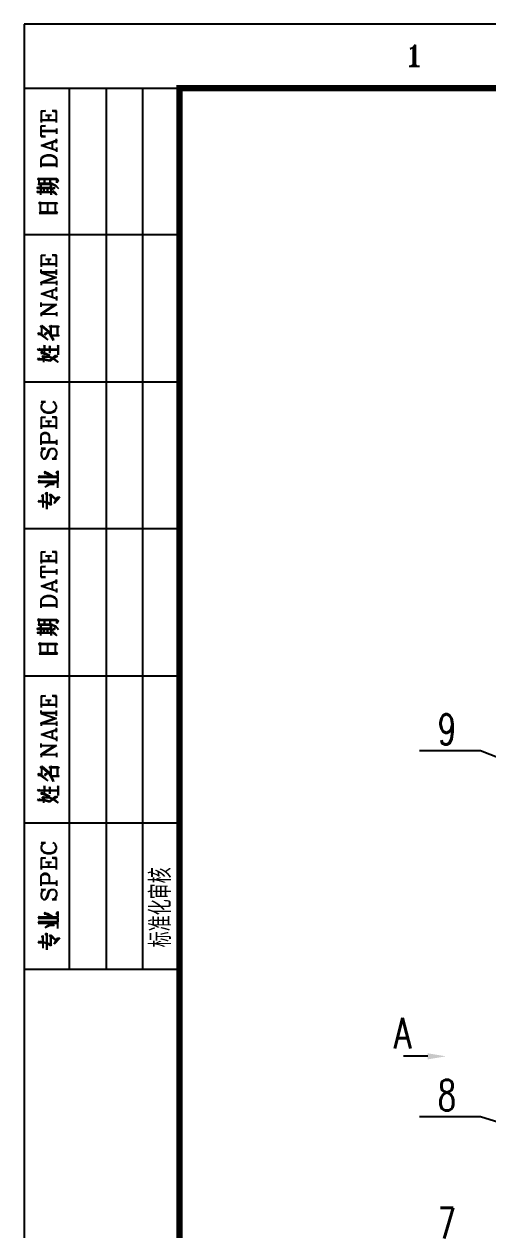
# Model space of a CAD drawing. Extents: x 0 to 1476, y -3 to 841.
# Drawn here: x 634.8 to 710.9, y 393.7 to 591.5 of the extents above; entities that cross this region are included whole.
import ezdxf

# ---------------------------------------------------------------- set-up
doc = ezdxf.new("R2010")
doc.units = 0
doc.header["$LTSCALE"] = 3
doc.header["$MEASUREMENT"] = 0
doc.layers.get('0').update_dxf_attribs({"linetype": 'CONTINUOUS'})
for name, color, linetype in [('1', 2, 'CONTINUOUS'), ('2', 1, 'CONTINUOUS'), ('BORDER', 7, 'CONTINUOUS')]:
    doc.layers.add(name, color=color, linetype=linetype)
doc.styles.add('HZTXT', font='romans', dxfattribs={"width": 0.75, "bigfont": 'HZTXT'})

msp = doc.modelspace()

# ---------------------------------------------------------------- linework, layer by layer
at = {"color": 3, "linetype": 'BYBLOCK'}
msp.add_line((701.01283, 422.16863), (697.01283, 422.16863), dxfattribs=at)
msp.add_solid([(701.01283, 421.66863), (701.01283, 422.66863), (704.01283, 422.16863)], dxfattribs=at)
at = {"layer": '1', "color": 2, "linetype": 'BYBLOCK'}
for p, q in [((709.6593, 472.31663), (752.52765, 455.6691)), ((709.6593, 412.31021), (745.58615, 401.24077))]:
    msp.add_line(p, q, dxfattribs=at)
at = {"layer": '2', "color": 1, "linetype": 'BYBLOCK'}
for p, q in [((699.6593, 472.31663), (709.6593, 472.31663)), ((699.6593, 412.31021), (709.6593, 412.31021))]:
    msp.add_line(p, q, dxfattribs=at)
at = {"layer": 'BORDER'}
for p, q in [((1475.7913, 591.47707), (634.7913, 591.47707)), ((634.7913, 591.47707), (634.7913, -2.52293)), ((634.7913, 580.97707), (660.2913, 580.97707)), ((642.26409, 436.41925), (642.26409, 580.97707)), ((648.25898, 580.97707), (648.25898, 436.41925)), ((654.2964, 436.41925), (654.2964, 580.97707)), ((637.58722, 577.23558), (637.58722, 575.32231)), ((637.58722, 577.23558), (638.31, 577.23558)), ((638.31, 577.23558), (637.58722, 577.10803)), ((637.58722, 575.66245), (637.58722, 575.79)), ((637.58722, 575.79), (640.09572, 575.79)), ((640.09572, 575.66245), (637.58722, 575.66245)), ((639.2879, 576.51279), (638.31, 576.51279)), ((638.77769, 576.51279), (638.77769, 575.79)), ((640.09572, 577.23558), (639.41545, 577.23558)), ((639.41545, 577.23558), (640.09572, 577.10803)), ((640.09572, 575.32231), (640.09572, 577.23558)), ((637.58722, 573.02639), (637.58722, 574.81211)), ((637.58722, 574.81211), (638.31, 574.81211)), ((638.31, 574.81211), (637.58722, 574.68456)), ((637.58722, 573.87673), (637.58722, 574.00428)), ((637.58722, 574.00428), (640.09572, 574.00428)), ((640.09572, 573.87673), (637.58722, 573.87673)), ((640.09572, 574.34442), (640.09572, 573.49408)), ((637.58722, 573.15394), (637.58722, 573.02639)), ((638.31, 573.02639), (637.58722, 573.15394)), ((637.58722, 573.02639), (638.31, 573.02639)), ((637.58722, 571.58082), (640.09572, 572.43116)), ((640.09572, 572.3036), (637.96987, 571.58082)), ((639.41545, 572.09102), (639.41545, 570.98558)), ((640.09572, 571.96347), (640.09572, 572.68626)), ((640.09572, 572.43116), (640.09572, 572.3036)), ((640.09572, 570.77299), (637.58722, 571.58082)), ((637.71477, 569.58252), (637.96987, 569.7951)), ((637.71477, 569.45496), (637.96987, 569.66755)), ((637.96987, 569.7951), (638.18245, 569.92265)), ((637.96987, 569.66755), (638.18245, 569.7951)), ((638.18245, 569.92265), (638.56511, 570.0502)), ((638.18245, 569.7951), (638.56511, 569.92265)), ((638.56511, 570.0502), (639.16034, 570.0502)), ((638.56511, 569.92265), (639.16034, 569.92265)), ((639.16034, 570.0502), (639.50048, 569.92265)), ((639.16034, 569.92265), (639.50048, 569.7951)), ((639.50048, 569.92265), (639.75558, 569.7951)), ((639.50048, 569.7951), (639.75558, 569.66755)), ((639.75558, 569.7951), (640.01068, 569.58252)), ((639.75558, 569.66755), (640.01068, 569.45496)), ((640.09572, 571.24068), (640.09572, 570.51789)), ((637.58722, 569.19986), (637.71477, 569.58252)), ((637.58722, 569.19986), (637.71477, 569.45496)), ((637.58722, 568.00939), (637.58722, 569.19986)), ((640.09572, 568.47707), (637.58722, 568.47707)), ((637.58722, 568.34952), (640.09572, 568.34952)), ((640.01068, 569.58252), (640.09572, 569.19986)), ((640.01068, 569.45496), (640.09572, 569.19986)), ((640.09572, 569.19986), (640.09572, 568.00939)), ((640.09572, 568.34952), (640.09572, 568.47707)), ((637.11953, 566.13864), (637.24708, 566.22367)), ((637.11953, 565.96857), (637.11953, 566.13864)), ((637.24708, 565.84102), (637.11953, 565.96857)), ((637.24708, 566.22367), (637.41715, 566.13864)), ((637.24708, 565.96857), (637.24708, 565.84102)), ((638.13994, 565.96857), (637.24708, 565.96857)), ((637.24708, 565.33082), (637.24708, 565.84102)), ((637.41715, 566.13864), (640.13824, 566.13864)), ((639.07531, 565.96857), (638.13994, 565.96857)), ((638.13994, 565.96857), (638.13994, 565.33082)), ((638.13994, 565.33082), (638.13994, 565.96857)), ((640.13824, 565.96857), (639.07531, 565.96857)), ((639.07531, 565.96857), (639.07531, 565.33082)), ((639.07531, 565.33082), (639.07531, 565.96857)), ((640.13824, 566.13864), (640.43585, 565.84102)), ((640.13824, 565.41585), (640.13824, 565.96857)), ((640.26579, 565.71347), (640.13824, 565.41585)), ((640.43585, 565.84102), (640.26579, 565.71347)), ((636.90694, 564.52299), (637.11953, 564.77809)), ((637.5447, 564.52299), (636.90694, 564.52299)), ((636.90694, 563.84272), (637.11953, 564.14034)), ((637.5447, 563.84272), (636.90694, 563.84272)), ((637.11953, 565.16075), (637.24708, 565.33082)), ((639.37293, 565.16075), (637.11953, 565.16075)), ((637.11953, 564.77809), (637.24708, 564.65054)), ((637.11953, 564.14034), (637.24708, 563.97027)), ((639.37293, 565.33082), (637.24708, 565.33082)), ((637.24708, 564.65054), (637.5447, 564.65054)), ((637.24708, 563.97027), (637.5447, 563.97027)), ((637.41715, 564.94816), (637.5447, 565.0332)), ((637.5447, 564.77809), (637.41715, 564.94816)), ((637.5447, 565.0332), (637.5447, 564.65054)), ((637.5447, 564.65054), (637.5447, 564.77809)), ((637.5447, 564.65054), (639.24538, 564.65054)), ((637.5447, 563.97027), (637.5447, 564.52299)), ((637.5447, 564.52299), (637.5447, 563.97027)), ((638.01239, 564.52299), (637.5447, 564.52299)), ((637.5447, 563.97027), (639.24538, 563.97027)), ((639.24538, 563.84272), (637.5447, 563.84272)), ((637.5447, 563.46007), (637.5447, 563.84272)), ((638.60762, 564.52299), (638.01239, 564.52299)), ((638.01239, 564.52299), (638.01239, 563.97027)), ((638.01239, 563.97027), (638.01239, 564.52299)), ((639.24538, 564.52299), (638.60762, 564.52299)), ((638.60762, 564.52299), (638.60762, 563.97027)), ((638.60762, 563.97027), (638.60762, 564.52299)), ((639.07531, 564.94816), (639.24538, 565.0332)), ((639.24538, 564.77809), (639.07531, 564.94816)), ((639.24538, 565.0332), (639.24538, 564.52299)), ((639.24538, 564.65054), (639.24538, 564.77809)), ((639.24538, 564.26789), (639.71307, 564.65054)), ((639.24538, 563.97027), (639.24538, 564.52299)), ((639.24538, 564.52299), (639.24538, 564.26789)), ((639.71307, 564.52299), (639.24538, 564.26789)), ((639.24538, 564.26789), (639.24538, 563.46007)), ((639.24538, 563.46007), (639.24538, 563.84272)), ((639.37293, 565.33082), (639.96817, 565.0332)), ((639.96817, 564.94816), (639.37293, 565.16075)), ((639.37293, 563.97027), (639.50048, 564.14034)), ((639.50048, 563.97027), (639.37293, 563.97027)), ((639.50048, 564.14034), (639.96817, 563.75769)), ((640.13824, 563.46007), (639.50048, 563.97027)), ((639.71307, 564.65054), (639.84062, 564.65054)), ((639.84062, 564.65054), (639.71307, 564.52299)), ((639.96817, 565.0332), (640.43585, 564.52299)), ((640.43585, 564.52299), (639.96817, 564.94816)), ((639.96817, 563.75769), (640.13824, 563.46007)), ((637.24708, 562.18456), (637.41715, 562.31211)), ((637.24708, 562.05701), (637.24708, 562.18456)), ((637.24708, 562.05701), (637.41715, 561.92945)), ((637.41715, 562.31211), (637.5447, 562.18456)), ((637.41715, 562.05701), (637.41715, 560.61143)), ((640.26579, 562.05701), (637.41715, 562.05701)), ((637.5447, 562.18456), (640.13824, 562.18456)), ((638.60762, 562.05701), (638.60762, 560.61143)), ((639.96817, 562.05701), (638.60762, 562.05701)), ((639.96817, 560.61143), (639.96817, 562.05701)), ((640.13824, 562.18456), (640.26579, 562.05701)), ((637.41715, 560.61143), (637.24708, 560.48388)), ((637.24708, 560.48388), (640.26579, 560.48388)), ((637.41715, 560.61143), (638.60762, 560.61143)), ((638.60762, 560.61143), (637.41715, 560.61143)), ((638.60762, 560.61143), (640.13824, 560.61143)), ((640.13824, 560.61143), (639.96817, 560.61143)), ((640.26579, 560.48388), (640.13824, 560.61143)), ((660.2913, 556.91245), (634.7913, 556.91245)), ((637.58722, 553.59612), (637.58722, 551.68286)), ((637.58722, 553.59612), (638.31, 553.59612)), ((638.31, 553.59612), (637.58722, 553.46857)), ((637.58722, 552.02299), (637.58722, 552.15054)), ((637.58722, 552.15054), (640.09572, 552.15054)), ((640.09572, 552.02299), (637.58722, 552.02299)), ((639.24538, 552.87333), (638.31, 552.87333)), ((638.77769, 552.87333), (638.77769, 552.15054)), ((640.09572, 553.59612), (639.37293, 553.59612)), ((639.37293, 553.59612), (640.09572, 553.46857)), ((640.09572, 551.68286), (640.09572, 553.59612)), ((637.58722, 550.70496), (637.58722, 551.21517)), ((637.58722, 550.70496), (637.58722, 550.83252)), ((637.58722, 550.83252), (640.09572, 550.83252)), ((637.58722, 550.70496), (640.09572, 549.89714)), ((640.09572, 550.70496), (637.58722, 550.70496)), ((637.58722, 549.17435), (639.71307, 549.89714)), ((640.09572, 549.89714), (637.58722, 549.0468)), ((640.09572, 550.36483), (640.09572, 551.21517)), ((637.58722, 549.0468), (637.58722, 549.17435)), ((637.58722, 549.17435), (637.58722, 548.66415)), ((640.09572, 549.0468), (637.58722, 549.0468)), ((637.58722, 547.26109), (640.09572, 548.06891)), ((640.09572, 547.98388), (637.92735, 547.26109)), ((640.09572, 549.38694), (640.09572, 548.66415)), ((640.09572, 547.60122), (640.09572, 548.32401)), ((640.09572, 548.06891), (640.09572, 547.98388)), ((640.09572, 546.41075), (637.58722, 547.26109)), ((639.37293, 547.72877), (639.37293, 546.66585)), ((640.09572, 546.87843), (640.09572, 546.15565)), ((637.58722, 545.09272), (637.58722, 545.81551)), ((637.58722, 544.02979), (639.84062, 545.47537)), ((637.58722, 545.47537), (640.09572, 545.47537)), ((637.58722, 543.90224), (637.58722, 544.02979)), ((637.58722, 544.02979), (637.58722, 543.56211)), ((640.09572, 543.90224), (637.58722, 543.90224)), ((640.09572, 545.47537), (637.7998, 544.02979)), ((640.09572, 544.24238), (640.09572, 543.56211)), ((637.5447, 541.94646), (637.67225, 542.0315)), ((637.5447, 541.81891), (637.5447, 541.94646)), ((637.67225, 542.0315), (638.90524, 541.01109)), ((639.03279, 541.94646), (639.20286, 542.0315)), ((639.03279, 541.81891), (639.03279, 541.94646)), ((639.20286, 542.0315), (639.33041, 541.94646)), ((639.33041, 541.94646), (640.39334, 541.94646)), ((640.39334, 541.94646), (640.52089, 541.81891)), ((637.20456, 540.84102), (637.03449, 540.62843)), ((637.03449, 540.62843), (637.37463, 540.62843)), ((637.37463, 540.75599), (637.20456, 540.84102)), ((637.67225, 540.62843), (637.37463, 540.75599)), ((637.37463, 540.62843), (638.69266, 539.69306)), ((637.67225, 541.64884), (637.5447, 541.81891)), ((637.7998, 541.81891), (637.67225, 541.81891)), ((637.67225, 541.81891), (637.67225, 541.64884)), ((637.67225, 540.62843), (637.67225, 541.64884)), ((638.69266, 539.69306), (637.67225, 540.62843)), ((638.69266, 541.01109), (637.7998, 541.81891)), ((638.56511, 540.84102), (638.13994, 540.45837)), ((638.26749, 540.75599), (638.13994, 540.45837)), ((638.26749, 540.75599), (638.43756, 540.84102)), ((638.43756, 540.84102), (638.56511, 540.84102)), ((639.20286, 540.37333), (638.69266, 541.01109)), ((638.90524, 541.01109), (639.20286, 540.45837)), ((639.20286, 541.64884), (639.03279, 541.81891)), ((639.03279, 540.37333), (639.20286, 540.45837)), ((640.52089, 540.37333), (639.03279, 540.37333)), ((639.20286, 541.81891), (639.20286, 540.45837)), ((640.26579, 541.81891), (639.20286, 541.81891)), ((639.20286, 540.45837), (639.20286, 541.64884)), ((639.20286, 540.45837), (639.50048, 539.94816)), ((639.20286, 540.45837), (640.39334, 540.45837)), ((639.62803, 539.56551), (639.20286, 540.37333)), ((639.50048, 539.94816), (639.62803, 539.56551)), ((640.26579, 541.81891), (640.26579, 540.45837)), ((640.26579, 540.45837), (640.26579, 541.81891)), ((640.52089, 541.81891), (640.26579, 541.81891)), ((640.39334, 540.45837), (640.52089, 540.37333)), ((637.03449, 537.99238), (637.20456, 538.29)), ((638.13994, 537.99238), (637.03449, 537.99238)), ((637.20456, 538.29), (637.37463, 538.16245)), ((637.37463, 538.16245), (638.13994, 538.16245)), ((638.01239, 538.71517), (638.13994, 538.8002)), ((638.13994, 538.5451), (638.01239, 538.71517)), ((638.13994, 538.8002), (638.13994, 538.16245)), ((638.13994, 538.16245), (638.13994, 538.5451)), ((638.13994, 538.16245), (639.03279, 538.16245)), ((638.13994, 537.52469), (638.13994, 537.99238)), ((639.03279, 537.99238), (638.13994, 537.99238)), ((638.90524, 538.5451), (639.03279, 538.71517)), ((639.03279, 538.41755), (638.90524, 538.5451)), ((639.03279, 538.71517), (639.03279, 538.16245)), ((639.03279, 538.16245), (639.03279, 538.41755)), ((639.03279, 538.16245), (640.39334, 538.16245)), ((639.03279, 537.99238), (639.03279, 537.52469)), ((639.03279, 537.52469), (639.03279, 537.99238)), ((640.39334, 537.99238), (639.03279, 537.99238)), ((640.26579, 538.71517), (640.39334, 538.8002)), ((640.39334, 538.5451), (640.26579, 538.71517)), ((640.39334, 538.8002), (640.39334, 537.22707)), ((640.39334, 538.16245), (640.39334, 538.5451)), ((640.39334, 537.22707), (640.39334, 537.99238)), ((637.03449, 536.41925), (637.20456, 536.71687)), ((638.01239, 536.41925), (637.03449, 536.41925)), ((637.20456, 536.71687), (637.37463, 536.58932)), ((637.37463, 536.58932), (638.01239, 536.58932)), ((637.67225, 537.77979), (637.5447, 537.52469)), ((637.5447, 537.52469), (637.7998, 537.52469)), ((637.7998, 537.60973), (637.67225, 537.77979)), ((638.13994, 537.52469), (637.7998, 537.60973)), ((637.7998, 537.52469), (639.03279, 537.09952)), ((637.7998, 536.97197), (638.01239, 537.09952)), ((637.7998, 536.84442), (637.7998, 536.97197)), ((638.01239, 536.71687), (637.7998, 536.84442)), ((638.01239, 537.09952), (638.13994, 536.97197)), ((638.90524, 536.84442), (638.01239, 536.84442)), ((638.01239, 536.84442), (638.01239, 536.58932)), ((638.01239, 536.58932), (638.01239, 536.71687)), ((638.01239, 536.58932), (639.03279, 536.33422)), ((639.03279, 536.16415), (638.01239, 536.41925)), ((638.01239, 536.0366), (638.01239, 536.41925)), ((639.03279, 537.09952), (638.13994, 537.52469)), ((638.13994, 536.97197), (638.90524, 536.97197)), ((638.90524, 536.97197), (639.62803, 536.71687)), ((639.62803, 536.58932), (638.90524, 536.84442)), ((639.03279, 536.33422), (639.96817, 537.09952)), ((639.50048, 536.58932), (639.03279, 536.16415)), ((639.96817, 536.84442), (639.50048, 536.58932)), ((639.62803, 536.71687), (640.39334, 536.0366)), ((640.39334, 536.0366), (639.62803, 536.58932)), ((639.96817, 537.09952), (640.09572, 537.09952)), ((640.26579, 536.97197), (639.96817, 536.84442)), ((640.09572, 537.09952), (640.26579, 536.97197)), ((634.7913, 532.80531), (660.2913, 532.80531)), ((637.58722, 529.5315), (637.96987, 529.40394)), ((638.31, 529.5315), (637.58722, 529.5315)), ((637.71477, 529.14884), (637.58722, 528.80871)), ((637.58722, 528.80871), (637.58722, 528.5536)), ((637.58722, 528.5536), (637.71477, 528.21347)), ((637.58722, 528.5536), (637.71477, 528.34102)), ((637.96987, 529.40394), (637.71477, 529.14884)), ((637.71477, 528.34102), (637.96987, 528.08592)), ((637.71477, 528.21347), (637.96987, 527.95837)), ((638.31, 529.5315), (637.96987, 529.40394)), ((637.96987, 528.08592), (638.18245, 527.95837)), ((639.75558, 529.40394), (639.50048, 529.5315)), ((639.50048, 527.95837), (639.75558, 528.08592)), ((639.96817, 529.14884), (639.75558, 529.40394)), ((639.75558, 528.08592), (639.96817, 528.34102)), ((639.75558, 527.95837), (639.96817, 528.21347)), ((640.09572, 528.80871), (639.96817, 529.14884)), ((639.96817, 528.21347), (640.09572, 528.5536)), ((639.96817, 528.34102), (640.09572, 528.5536)), ((640.09572, 528.5536), (640.09572, 528.80871)), ((637.58722, 527.02299), (637.58722, 525.10973)), ((637.58722, 527.02299), (638.31, 527.02299)), ((638.31, 527.02299), (637.58722, 526.89544)), ((637.96987, 527.95837), (638.18245, 527.83082)), ((638.18245, 527.95837), (638.56511, 527.83082)), ((638.18245, 527.83082), (638.56511, 527.70326)), ((639.2879, 526.3002), (638.31, 526.3002)), ((638.56511, 527.83082), (639.16034, 527.83082)), ((638.56511, 527.70326), (639.16034, 527.70326)), ((638.77769, 526.3002), (638.77769, 525.57741)), ((639.16034, 527.83082), (639.50048, 527.95837)), ((639.16034, 527.70326), (639.50048, 527.83082)), ((640.09572, 527.02299), (639.37293, 527.02299)), ((639.37293, 527.02299), (640.09572, 526.89544)), ((639.50048, 527.83082), (639.75558, 527.95837)), ((640.09572, 525.10973), (640.09572, 527.02299)), ((637.58722, 525.44986), (637.58722, 525.57741)), ((637.58722, 525.57741), (640.09572, 525.57741)), ((640.09572, 525.44986), (637.58722, 525.44986)), ((637.58722, 523.87673), (637.71477, 524.25939)), ((637.58722, 523.87673), (637.71477, 524.13184)), ((637.71477, 524.25939), (637.84232, 524.38694)), ((637.71477, 524.13184), (637.84232, 524.25939)), ((637.84232, 524.38694), (638.09742, 524.51449)), ((637.84232, 524.25939), (638.09742, 524.38694)), ((638.09742, 524.51449), (638.43756, 524.51449)), ((638.09742, 524.38694), (638.43756, 524.38694)), ((638.43756, 524.51449), (638.69266, 524.38694)), ((638.43756, 524.38694), (638.69266, 524.25939)), ((638.69266, 524.38694), (638.77769, 524.25939)), ((638.69266, 524.25939), (638.77769, 524.13184)), ((638.77769, 524.25939), (638.90524, 523.87673)), ((638.77769, 524.13184), (638.90524, 523.87673)), ((637.58722, 522.47367), (637.58722, 523.87673)), ((637.58722, 522.94136), (640.09572, 522.94136)), ((637.58722, 522.81381), (637.58722, 522.94136)), ((640.09572, 522.81381), (637.58722, 522.81381)), ((638.90524, 523.87673), (638.90524, 522.94136)), ((640.09572, 523.2815), (640.09572, 522.47367)), ((637.58722, 521.87843), (637.96987, 521.75088)), ((638.31, 521.87843), (637.58722, 521.87843)), ((637.71477, 521.49578), (637.58722, 521.15565)), ((637.58722, 521.15565), (637.58722, 520.77299)), ((637.58722, 520.77299), (637.71477, 520.43286)), ((637.96987, 521.75088), (637.71477, 521.49578)), ((637.71477, 520.43286), (637.96987, 520.17775)), ((637.96987, 521.75088), (638.31, 521.87843)), ((637.96987, 520.17775), (638.18245, 520.17775)), ((638.43756, 520.43286), (638.18245, 520.17775)), ((638.18245, 520.17775), (638.43756, 520.30531)), ((638.43756, 520.43286), (638.56511, 520.68796)), ((638.43756, 520.30531), (638.56511, 520.43286)), ((638.56511, 520.68796), (638.77769, 521.36823)), ((638.56511, 520.43286), (638.69266, 520.68796)), ((638.69266, 520.68796), (638.90524, 521.36823)), ((638.77769, 521.36823), (638.90524, 521.62333)), ((638.90524, 521.62333), (639.03279, 521.75088)), ((638.90524, 521.36823), (639.03279, 521.62333)), ((639.03279, 521.62333), (639.2879, 521.87843)), ((639.03279, 521.75088), (639.2879, 521.87843)), ((639.2879, 521.87843), (639.75558, 521.87843)), ((639.75558, 520.30531), (639.37293, 520.17775)), ((639.37293, 520.17775), (640.09572, 520.17775)), ((639.75558, 521.87843), (639.96817, 521.62333)), ((639.96817, 520.56041), (639.75558, 520.30531)), ((640.09572, 520.17775), (639.75558, 520.30531)), ((639.96817, 521.62333), (640.09572, 521.2832)), ((640.09572, 520.90054), (639.96817, 520.56041)), ((640.09572, 521.2832), (640.09572, 520.90054)), ((637.33211, 517.37163), (637.11953, 517.15905)), ((637.11953, 517.15905), (640.35082, 517.15905)), ((637.33211, 516.60633), (637.11953, 516.35122)), ((637.11953, 516.35122), (640.35082, 516.35122)), ((637.45966, 517.2866), (637.33211, 517.37163)), ((637.45966, 516.47877), (637.33211, 516.60633)), ((639.58551, 517.2866), (637.45966, 517.2866)), ((640.35082, 516.47877), (637.45966, 516.47877)), ((638.22497, 518.09442), (638.09742, 517.7968)), ((638.09742, 517.7968), (638.35252, 517.7968)), ((638.35252, 517.92435), (638.22497, 518.09442)), ((638.69266, 517.7968), (638.35252, 517.92435)), ((638.35252, 517.7968), (638.69266, 517.66925)), ((639.58551, 517.2866), (638.69266, 517.7968)), ((638.69266, 517.66925), (639.58551, 517.2866)), ((640.35082, 517.2866), (639.58551, 517.2866)), ((640.0532, 517.92435), (640.35082, 518.17945)), ((640.35082, 517.66925), (640.0532, 517.92435)), ((640.35082, 518.17945), (640.35082, 517.2866)), ((640.35082, 515.41585), (640.35082, 517.66925)), ((640.35082, 517.15905), (640.35082, 516.47877)), ((637.75728, 514.14034), (637.88483, 514.31041)), ((637.88483, 514.31041), (637.88483, 513.20496)), ((638.99028, 515.96857), (638.22497, 515.5434)), ((638.22497, 515.5434), (638.69266, 515.96857)), ((638.35252, 514.56551), (638.52259, 514.69306)), ((638.35252, 514.39544), (638.35252, 514.56551)), ((638.52259, 514.31041), (638.35252, 514.39544)), ((638.52259, 514.69306), (638.52259, 513.11993)), ((638.52259, 513.11993), (638.52259, 514.31041)), ((638.69266, 515.96857), (638.99028, 516.09612)), ((638.99028, 516.09612), (639.58551, 516.09612)), ((639.71307, 515.96857), (638.99028, 515.96857)), ((638.99028, 514.31041), (639.16034, 514.39544)), ((638.99028, 514.14034), (638.99028, 514.31041)), ((639.16034, 514.39544), (640.0532, 513.50258)), ((639.58551, 516.09612), (639.71307, 515.96857)), ((637.11953, 513.11993), (637.33211, 513.37503)), ((637.88483, 513.11993), (637.11953, 513.11993)), ((637.33211, 513.37503), (637.45966, 513.20496)), ((637.45966, 513.20496), (637.88483, 513.20496)), ((637.75728, 514.01279), (637.75728, 514.14034)), ((637.88483, 513.88524), (637.75728, 514.01279)), ((637.88483, 513.20496), (637.88483, 513.88524)), ((637.88483, 513.20496), (638.52259, 513.11993)), ((637.88483, 513.11993), (637.88483, 512.18456)), ((638.52259, 512.94986), (637.88483, 513.11993)), ((638.52259, 513.11993), (639.16034, 512.82231)), ((638.99028, 512.69476), (638.52259, 512.94986)), ((638.52259, 512.94986), (638.52259, 511.92945)), ((638.52259, 511.92945), (638.52259, 512.94986)), ((639.16034, 514.01279), (638.99028, 514.14034)), ((639.16034, 512.56721), (638.99028, 512.69476)), ((639.16034, 514.14034), (639.16034, 512.82231)), ((640.0532, 513.50258), (639.16034, 514.14034)), ((639.16034, 512.82231), (639.16034, 514.01279)), ((639.16034, 512.82231), (639.2879, 512.69476)), ((639.2879, 512.69476), (639.16034, 512.56721)), ((640.64844, 513.88524), (639.71307, 512.82231)), ((639.71307, 512.82231), (640.0532, 513.50258)), ((640.0532, 513.50258), (640.18075, 513.75769)), ((640.18075, 513.75769), (640.35082, 513.88524)), ((640.35082, 513.88524), (640.64844, 513.88524)), ((660.2913, 508.69816), (634.7913, 508.69816)), ((637.58722, 504.91415), (637.58722, 503.00088)), ((637.58722, 504.91415), (638.31, 504.91415)), ((638.31, 504.91415), (637.58722, 504.7866)), ((640.09572, 504.91415), (639.41545, 504.91415)), ((639.41545, 504.91415), (640.09572, 504.7866)), ((640.09572, 503.00088), (640.09572, 504.91415)), ((637.58722, 503.34102), (637.58722, 503.46857)), ((637.58722, 503.46857), (640.09572, 503.46857)), ((640.09572, 503.34102), (637.58722, 503.34102)), ((637.58722, 502.5332), (638.31, 502.5332)), ((638.31, 502.5332), (637.58722, 502.40565)), ((637.58722, 500.74748), (637.58722, 502.5332)), ((639.2879, 504.19136), (638.31, 504.19136)), ((638.77769, 504.19136), (638.77769, 503.46857)), ((637.58722, 501.55531), (637.58722, 501.68286)), ((637.58722, 501.68286), (640.09572, 501.68286)), ((640.09572, 501.55531), (637.58722, 501.55531)), ((637.58722, 500.83252), (637.58722, 500.74748)), ((638.31, 500.74748), (637.58722, 500.83252)), ((637.58722, 500.74748), (638.31, 500.74748)), ((640.09572, 502.06551), (640.09572, 501.21517)), ((637.58722, 499.3019), (640.09572, 500.15224)), ((640.09572, 498.45156), (637.58722, 499.3019)), ((640.09572, 500.02469), (637.96987, 499.3019)), ((639.41545, 499.76959), (639.41545, 498.70667)), ((640.09572, 499.64204), (640.09572, 500.36483)), ((640.09572, 500.15224), (640.09572, 500.02469)), ((640.09572, 498.91925), (640.09572, 498.23898)), ((637.58722, 496.92095), (637.71477, 497.26109)), ((637.58722, 496.92095), (637.71477, 497.13354)), ((637.58722, 495.73048), (637.58722, 496.92095)), ((637.71477, 497.26109), (637.96987, 497.51619)), ((637.71477, 497.13354), (637.96987, 497.38864)), ((637.96987, 497.51619), (638.18245, 497.64374)), ((637.96987, 497.38864), (638.18245, 497.51619)), ((638.18245, 497.64374), (638.56511, 497.72877)), ((638.18245, 497.51619), (638.56511, 497.64374)), ((638.56511, 497.72877), (639.16034, 497.72877)), ((638.56511, 497.64374), (639.16034, 497.64374)), ((639.16034, 497.72877), (639.50048, 497.64374)), ((639.16034, 497.64374), (639.50048, 497.51619)), ((639.50048, 497.64374), (639.75558, 497.51619)), ((639.50048, 497.51619), (639.75558, 497.38864)), ((639.75558, 497.51619), (640.01068, 497.26109)), ((639.75558, 497.38864), (640.01068, 497.13354)), ((640.01068, 497.26109), (640.09572, 496.92095)), ((640.01068, 497.13354), (640.09572, 496.92095)), ((640.09572, 496.92095), (640.09572, 495.73048)), ((637.58722, 496.07061), (637.58722, 496.19816)), ((637.58722, 496.19816), (640.09572, 496.19816)), ((640.09572, 496.07061), (637.58722, 496.07061)), ((637.11953, 493.81721), (637.24708, 493.94476)), ((637.11953, 493.64714), (637.11953, 493.81721)), ((637.24708, 493.56211), (637.11953, 493.64714)), ((637.11953, 492.88184), (637.24708, 493.00939)), ((639.37293, 492.88184), (637.11953, 492.88184)), ((637.24708, 493.94476), (637.41715, 493.81721)), ((637.24708, 493.64714), (637.24708, 493.56211)), ((638.13994, 493.64714), (637.24708, 493.64714)), ((637.24708, 493.00939), (637.24708, 493.56211)), ((639.37293, 493.00939), (637.24708, 493.00939)), ((637.41715, 493.81721), (640.13824, 493.81721)), ((637.41715, 492.62673), (637.5447, 492.75428)), ((637.5447, 492.45667), (637.41715, 492.62673)), ((637.5447, 492.75428), (637.5447, 492.37163)), ((639.07531, 493.64714), (638.13994, 493.64714)), ((638.13994, 493.64714), (638.13994, 493.00939)), ((638.13994, 493.00939), (638.13994, 493.64714)), ((639.07531, 493.64714), (639.07531, 493.00939)), ((639.07531, 493.00939), (639.07531, 493.64714)), ((640.13824, 493.64714), (639.07531, 493.64714)), ((639.07531, 492.62673), (639.24538, 492.75428)), ((639.24538, 492.45667), (639.07531, 492.62673)), ((639.24538, 492.75428), (639.24538, 492.20156)), ((639.37293, 493.00939), (639.96817, 492.75428)), ((639.96817, 492.62673), (639.37293, 492.88184)), ((639.96817, 492.75428), (640.43585, 492.20156)), ((640.43585, 492.20156), (639.96817, 492.62673)), ((640.13824, 493.81721), (640.43585, 493.56211)), ((640.13824, 493.13694), (640.13824, 493.64714)), ((640.26579, 493.39204), (640.13824, 493.13694)), ((640.43585, 493.56211), (640.26579, 493.39204)), ((636.90694, 492.20156), (637.11953, 492.45667)), ((637.5447, 492.20156), (636.90694, 492.20156)), ((636.90694, 491.56381), (637.11953, 491.81891)), ((637.5447, 491.56381), (636.90694, 491.56381)), ((637.11953, 492.45667), (637.24708, 492.37163)), ((637.11953, 491.81891), (637.24708, 491.69136)), ((637.24708, 492.37163), (637.5447, 492.37163)), ((637.24708, 491.69136), (637.5447, 491.69136)), ((637.5447, 492.37163), (637.5447, 492.45667)), ((637.5447, 492.37163), (639.24538, 492.37163)), ((637.5447, 491.69136), (637.5447, 492.20156)), ((637.5447, 492.20156), (637.5447, 491.69136)), ((638.01239, 492.20156), (637.5447, 492.20156)), ((637.5447, 491.69136), (639.24538, 491.69136)), ((637.5447, 491.18116), (637.5447, 491.56381)), ((639.24538, 491.56381), (637.5447, 491.56381)), ((638.60762, 492.20156), (638.01239, 492.20156)), ((638.01239, 492.20156), (638.01239, 491.69136)), ((638.01239, 491.69136), (638.01239, 492.20156)), ((639.24538, 492.20156), (638.60762, 492.20156)), ((638.60762, 492.20156), (638.60762, 491.69136)), ((638.60762, 491.69136), (638.60762, 492.20156)), ((639.24538, 492.37163), (639.24538, 492.45667)), ((639.24538, 491.94646), (639.71307, 492.37163)), ((639.24538, 491.69136), (639.24538, 492.20156)), ((639.24538, 492.20156), (639.24538, 491.94646)), ((639.71307, 492.20156), (639.24538, 491.94646)), ((639.24538, 491.94646), (639.24538, 491.18116)), ((639.24538, 491.18116), (639.24538, 491.56381)), ((639.37293, 491.69136), (639.50048, 491.81891)), ((639.50048, 491.69136), (639.37293, 491.69136)), ((639.50048, 491.81891), (639.96817, 491.43626)), ((640.13824, 491.18116), (639.50048, 491.69136)), ((639.71307, 492.37163), (639.84062, 492.37163)), ((639.84062, 492.37163), (639.71307, 492.20156)), ((639.96817, 491.43626), (640.13824, 491.18116)), ((637.24708, 489.90565), (637.41715, 490.0332)), ((637.24708, 489.73558), (637.24708, 489.90565)), ((637.41715, 489.60803), (637.24708, 489.73558)), ((637.41715, 490.0332), (637.5447, 489.90565)), ((637.41715, 489.73558), (637.41715, 488.33252)), ((640.26579, 489.73558), (637.41715, 489.73558)), ((637.5447, 489.90565), (640.13824, 489.90565)), ((638.60762, 489.73558), (638.60762, 488.33252)), ((639.96817, 489.73558), (638.60762, 489.73558)), ((639.96817, 488.33252), (639.96817, 489.73558)), ((640.13824, 489.90565), (640.26579, 489.73558)), ((637.41715, 488.33252), (637.24708, 488.16245)), ((637.24708, 488.16245), (640.26579, 488.16245)), ((637.41715, 488.33252), (638.60762, 488.33252)), ((638.60762, 488.33252), (637.41715, 488.33252)), ((638.60762, 488.33252), (640.13824, 488.33252)), ((640.13824, 488.33252), (639.96817, 488.33252)), ((640.26579, 488.16245), (640.13824, 488.33252)), ((634.7913, 484.59102), (660.2913, 484.59102)), ((637.58722, 481.27469), (638.31, 481.27469)), ((638.31, 481.27469), (637.58722, 481.14714)), ((637.58722, 481.27469), (637.58722, 479.36143)), ((640.09572, 481.27469), (639.37293, 481.27469)), ((639.37293, 481.27469), (640.09572, 481.14714)), ((640.09572, 479.36143), (640.09572, 481.27469)), ((637.58722, 479.74408), (637.58722, 479.87163)), ((637.58722, 479.87163), (640.09572, 479.87163)), ((640.09572, 479.74408), (637.58722, 479.74408)), ((637.58722, 478.42605), (637.58722, 478.89374)), ((639.24538, 480.5519), (638.31, 480.5519)), ((638.77769, 480.5519), (638.77769, 479.87163)), ((640.09572, 478.0434), (640.09572, 478.89374)), ((637.58722, 478.42605), (637.58722, 478.5536)), ((637.58722, 478.5536), (640.09572, 478.5536)), ((637.58722, 478.42605), (640.09572, 477.57571)), ((640.09572, 478.42605), (637.58722, 478.42605)), ((637.58722, 476.85292), (639.71307, 477.57571)), ((640.09572, 477.57571), (637.58722, 476.72537)), ((637.58722, 476.72537), (637.58722, 476.85292)), ((637.58722, 476.85292), (637.58722, 476.38524)), ((640.09572, 476.72537), (637.58722, 476.72537)), ((640.09572, 477.10803), (640.09572, 476.38524)), ((637.58722, 474.93966), (640.09572, 475.79)), ((640.09572, 474.13184), (637.58722, 474.93966)), ((640.09572, 475.66245), (637.92735, 474.93966)), ((639.37293, 475.40735), (639.37293, 474.34442)), ((640.09572, 475.32231), (640.09572, 476.0451)), ((640.09572, 475.79), (640.09572, 475.66245)), ((637.58722, 472.81381), (637.58722, 473.49408)), ((637.58722, 471.70837), (639.84062, 473.15394)), ((637.58722, 473.15394), (640.09572, 473.15394)), ((640.09572, 473.15394), (637.7998, 471.70837)), ((640.09572, 474.59952), (640.09572, 473.87673)), ((637.58722, 471.62333), (637.58722, 471.70837)), ((637.58722, 471.70837), (637.58722, 471.24068)), ((640.09572, 471.62333), (637.58722, 471.62333)), ((640.09572, 471.96347), (640.09572, 471.24068)), ((637.5447, 469.62503), (637.67225, 469.75258)), ((637.5447, 469.49748), (637.5447, 469.62503)), ((637.67225, 469.36993), (637.5447, 469.49748)), ((637.67225, 469.75258), (638.90524, 468.73218)), ((637.7998, 469.49748), (637.67225, 469.49748)), ((637.67225, 469.49748), (637.67225, 469.36993)), ((637.67225, 468.30701), (637.67225, 469.36993)), ((638.69266, 468.73218), (637.7998, 469.49748)), ((639.03279, 469.62503), (639.20286, 469.75258)), ((639.03279, 469.49748), (639.03279, 469.62503)), ((639.20286, 469.36993), (639.03279, 469.49748)), ((639.20286, 469.75258), (639.33041, 469.62503)), ((639.20286, 469.49748), (639.20286, 468.17945)), ((640.26579, 469.49748), (639.20286, 469.49748)), ((639.20286, 468.17945), (639.20286, 469.36993)), ((639.33041, 469.62503), (640.39334, 469.62503)), ((640.52089, 469.49748), (640.26579, 469.49748)), ((640.26579, 469.49748), (640.26579, 468.17945)), ((640.26579, 468.17945), (640.26579, 469.49748)), ((640.39334, 469.62503), (640.52089, 469.49748)), ((637.20456, 468.56211), (637.03449, 468.30701)), ((637.03449, 468.30701), (637.37463, 468.30701)), ((637.37463, 468.43456), (637.20456, 468.56211)), ((637.67225, 468.30701), (637.37463, 468.43456)), ((637.37463, 468.30701), (638.69266, 467.37163)), ((638.69266, 467.37163), (637.67225, 468.30701)), ((638.56511, 468.56211), (638.13994, 468.17945)), ((638.26749, 468.43456), (638.13994, 468.17945)), ((638.26749, 468.43456), (638.43756, 468.56211)), ((638.43756, 468.56211), (638.56511, 468.56211)), ((639.20286, 468.0519), (638.69266, 468.73218)), ((638.90524, 468.73218), (639.20286, 468.17945)), ((639.03279, 468.0519), (639.20286, 468.17945)), ((640.52089, 468.0519), (639.03279, 468.0519)), ((639.20286, 468.17945), (639.50048, 467.66925)), ((639.20286, 468.17945), (640.39334, 468.17945)), ((639.62803, 467.24408), (639.20286, 468.0519)), ((639.50048, 467.66925), (639.62803, 467.24408)), ((640.39334, 468.17945), (640.52089, 468.0519)), ((637.03449, 465.71347), (637.20456, 465.96857)), ((638.13994, 465.71347), (637.03449, 465.71347)), ((637.20456, 465.96857), (637.37463, 465.84102)), ((637.37463, 465.84102), (638.13994, 465.84102)), ((637.67225, 465.45837), (637.5447, 465.20326)), ((637.5447, 465.20326), (637.7998, 465.20326)), ((637.7998, 465.33082), (637.67225, 465.45837)), ((638.13994, 465.20326), (637.7998, 465.33082)), ((637.7998, 465.20326), (639.03279, 464.77809)), ((638.01239, 466.39374), (638.13994, 466.52129)), ((638.13994, 466.22367), (638.01239, 466.39374)), ((638.13994, 466.52129), (638.13994, 465.84102)), ((638.13994, 465.84102), (638.13994, 466.22367)), ((638.13994, 465.84102), (639.03279, 465.84102)), ((639.03279, 465.71347), (638.13994, 465.71347)), ((638.13994, 465.20326), (638.13994, 465.71347)), ((639.03279, 464.77809), (638.13994, 465.20326)), ((638.90524, 466.22367), (639.03279, 466.39374)), ((639.03279, 466.13864), (638.90524, 466.22367)), ((639.03279, 466.39374), (639.03279, 465.84102)), ((639.03279, 465.84102), (639.03279, 466.13864)), ((639.03279, 465.84102), (640.39334, 465.84102)), ((639.03279, 465.71347), (639.03279, 465.20326)), ((639.03279, 465.20326), (639.03279, 465.71347)), ((640.39334, 465.71347), (639.03279, 465.71347)), ((640.26579, 466.39374), (640.39334, 466.52129)), ((640.39334, 466.22367), (640.26579, 466.39374)), ((640.39334, 466.52129), (640.39334, 464.94816)), ((640.39334, 465.84102), (640.39334, 466.22367)), ((640.39334, 464.94816), (640.39334, 465.71347)), ((637.03449, 464.14034), (637.20456, 464.39544)), ((638.01239, 464.14034), (637.03449, 464.14034)), ((637.20456, 464.39544), (637.37463, 464.26789)), ((637.37463, 464.26789), (638.01239, 464.26789)), ((637.7998, 464.65054), (638.01239, 464.77809)), ((637.7998, 464.56551), (637.7998, 464.65054)), ((638.01239, 464.39544), (637.7998, 464.56551)), ((638.01239, 464.77809), (638.13994, 464.65054)), ((638.90524, 464.56551), (638.01239, 464.56551)), ((638.01239, 464.56551), (638.01239, 464.26789)), ((638.01239, 464.26789), (638.01239, 464.39544)), ((638.01239, 464.26789), (639.03279, 464.01279)), ((639.03279, 463.84272), (638.01239, 464.14034)), ((638.01239, 463.75769), (638.01239, 464.14034)), ((638.13994, 464.65054), (638.90524, 464.65054)), ((638.90524, 464.65054), (639.62803, 464.39544)), ((639.62803, 464.26789), (638.90524, 464.56551)), ((639.03279, 464.01279), (639.96817, 464.77809)), ((639.50048, 464.26789), (639.03279, 463.84272)), ((639.96817, 464.56551), (639.50048, 464.26789)), ((639.62803, 464.39544), (640.39334, 463.75769)), ((640.39334, 463.75769), (639.62803, 464.26789)), ((639.96817, 464.77809), (640.09572, 464.77809)), ((640.26579, 464.65054), (639.96817, 464.56551)), ((640.09572, 464.77809), (640.26579, 464.65054)), ((634.7913, 460.48388), (660.2913, 460.48388)), ((637.58722, 457.21007), (637.96987, 457.08252)), ((638.31, 457.21007), (637.58722, 457.21007)), ((637.96987, 457.08252), (637.71477, 456.86993)), ((638.31, 457.21007), (637.96987, 457.08252)), ((639.75558, 457.08252), (639.50048, 457.21007)), ((639.96817, 456.86993), (639.75558, 457.08252)), ((637.71477, 456.86993), (637.58722, 456.48728)), ((637.58722, 456.48728), (637.58722, 456.27469)), ((637.58722, 456.27469), (637.71477, 455.89204)), ((637.58722, 456.27469), (637.71477, 456.01959)), ((637.71477, 456.01959), (637.96987, 455.76449)), ((637.71477, 455.89204), (637.96987, 455.67945)), ((637.96987, 455.76449), (638.18245, 455.67945)), ((637.96987, 455.67945), (638.18245, 455.5519)), ((638.18245, 455.67945), (638.56511, 455.5519)), ((638.18245, 455.5519), (638.56511, 455.42435)), ((638.56511, 455.5519), (639.16034, 455.5519)), ((638.56511, 455.42435), (639.16034, 455.42435)), ((639.16034, 455.5519), (639.50048, 455.67945)), ((639.16034, 455.42435), (639.50048, 455.5519)), ((639.50048, 455.67945), (639.75558, 455.76449)), ((639.50048, 455.5519), (639.75558, 455.67945)), ((639.75558, 455.76449), (639.96817, 456.01959)), ((639.75558, 455.67945), (639.96817, 455.89204)), ((640.09572, 456.48728), (639.96817, 456.86993)), ((639.96817, 455.89204), (640.09572, 456.27469)), ((639.96817, 456.01959), (640.09572, 456.27469)), ((640.09572, 456.27469), (640.09572, 456.48728)), ((637.58722, 454.70156), (637.58722, 452.7883)), ((637.58722, 454.70156), (638.31, 454.70156)), ((638.31, 454.70156), (637.58722, 454.57401)), ((637.58722, 453.17095), (637.58722, 453.25599)), ((637.58722, 453.25599), (640.09572, 453.25599)), ((640.09572, 453.17095), (637.58722, 453.17095)), ((639.2879, 453.97877), (638.31, 453.97877)), ((638.77769, 453.97877), (638.77769, 453.25599)), ((640.09572, 454.70156), (639.37293, 454.70156)), ((639.37293, 454.70156), (640.09572, 454.57401)), ((640.09572, 452.7883), (640.09572, 454.70156)), ((637.58722, 451.59782), (637.71477, 451.93796)), ((637.58722, 451.59782), (637.71477, 451.85292)), ((637.58722, 450.15224), (637.58722, 451.59782)), ((637.71477, 451.93796), (637.84232, 452.06551)), ((637.71477, 451.85292), (637.84232, 451.93796)), ((637.84232, 452.06551), (638.09742, 452.19306)), ((637.84232, 451.93796), (638.09742, 452.06551)), ((638.09742, 452.19306), (638.43756, 452.19306)), ((638.09742, 452.06551), (638.43756, 452.06551)), ((638.43756, 452.19306), (638.69266, 452.06551)), ((638.43756, 452.06551), (638.69266, 451.93796)), ((638.69266, 452.06551), (638.77769, 451.93796)), ((638.69266, 451.93796), (638.77769, 451.85292)), ((638.77769, 451.93796), (638.90524, 451.59782)), ((638.77769, 451.85292), (638.90524, 451.59782)), ((638.90524, 451.59782), (638.90524, 450.61993)), ((640.09572, 451.00258), (640.09572, 450.15224)), ((637.58722, 450.5349), (637.58722, 450.61993)), ((637.58722, 450.61993), (640.09572, 450.61993)), ((640.09572, 450.5349), (637.58722, 450.5349)), ((637.96987, 449.42945), (637.58722, 449.55701)), ((637.58722, 449.55701), (638.31, 449.55701)), ((637.71477, 449.21687), (637.58722, 448.83422)), ((637.96987, 449.42945), (637.71477, 449.21687)), ((638.31, 449.55701), (637.96987, 449.42945)), ((638.56511, 448.36653), (638.77769, 449.08932)), ((638.69266, 448.36653), (638.90524, 449.08932)), ((638.77769, 449.08932), (638.90524, 449.34442)), ((638.90524, 449.34442), (639.03279, 449.42945)), ((638.90524, 449.08932), (639.03279, 449.34442)), ((639.03279, 449.34442), (639.2879, 449.55701)), ((639.03279, 449.42945), (639.2879, 449.55701)), ((639.2879, 449.55701), (639.75558, 449.55701)), ((639.75558, 449.55701), (639.96817, 449.34442)), ((639.96817, 449.34442), (640.09572, 448.96177)), ((640.09572, 448.96177), (640.09572, 448.62163)), ((637.58722, 448.83422), (637.58722, 448.49408)), ((637.58722, 448.49408), (637.71477, 448.11143)), ((637.71477, 448.11143), (637.96987, 447.89884)), ((637.96987, 447.89884), (638.18245, 447.89884)), ((638.43756, 448.11143), (638.18245, 447.89884)), ((638.18245, 447.89884), (638.43756, 448.02639)), ((638.43756, 448.11143), (638.56511, 448.36653)), ((638.43756, 448.02639), (638.56511, 448.11143)), ((638.56511, 448.11143), (638.69266, 448.36653)), ((639.75558, 448.02639), (639.37293, 447.89884)), ((639.37293, 447.89884), (640.09572, 447.89884)), ((639.96817, 448.23898), (639.75558, 448.02639)), ((640.09572, 447.89884), (639.75558, 448.02639)), ((640.09572, 448.62163), (639.96817, 448.23898)), ((637.33211, 445.09272), (637.11953, 444.83762)), ((637.45966, 444.96517), (637.33211, 445.09272)), ((638.22497, 445.77299), (638.09742, 445.51789)), ((638.09742, 445.51789), (638.35252, 445.51789)), ((638.35252, 445.60292), (638.22497, 445.77299)), ((638.69266, 445.51789), (638.35252, 445.60292)), ((638.35252, 445.51789), (638.69266, 445.39034)), ((639.58551, 444.96517), (638.69266, 445.51789)), ((638.69266, 445.39034), (639.58551, 444.96517)), ((640.0532, 445.60292), (640.35082, 445.90054)), ((640.35082, 445.39034), (640.0532, 445.60292)), ((640.35082, 445.90054), (640.35082, 444.96517)), ((640.35082, 443.13694), (640.35082, 445.39034)), ((637.11953, 444.83762), (640.35082, 444.83762)), ((637.33211, 444.32741), (637.11953, 444.02979)), ((637.11953, 444.02979), (640.35082, 444.02979)), ((637.45966, 444.19986), (637.33211, 444.32741)), ((639.58551, 444.96517), (637.45966, 444.96517)), ((640.35082, 444.19986), (637.45966, 444.19986)), ((638.99028, 443.64714), (638.22497, 443.22197)), ((638.22497, 443.22197), (638.69266, 443.64714)), ((638.69266, 443.64714), (638.99028, 443.77469)), ((638.99028, 443.77469), (639.58551, 443.77469)), ((639.71307, 443.64714), (638.99028, 443.64714)), ((640.35082, 444.96517), (639.58551, 444.96517)), ((639.58551, 443.77469), (639.71307, 443.64714)), ((640.35082, 444.83762), (640.35082, 444.19986)), ((637.11953, 440.7985), (637.33211, 441.09612)), ((637.33211, 441.09612), (637.45966, 440.92605)), ((637.75728, 441.86143), (637.88483, 441.98898)), ((637.75728, 441.73388), (637.75728, 441.86143)), ((637.88483, 441.56381), (637.75728, 441.73388)), ((637.88483, 441.98898), (637.88483, 440.92605)), ((637.88483, 440.92605), (637.88483, 441.56381)), ((638.35252, 442.2866), (638.52259, 442.37163)), ((638.35252, 442.11653), (638.35252, 442.2866)), ((638.52259, 441.98898), (638.35252, 442.11653)), ((638.52259, 442.37163), (638.52259, 440.7985)), ((638.52259, 440.7985), (638.52259, 441.98898)), ((638.99028, 441.98898), (639.16034, 442.11653)), ((638.99028, 441.86143), (638.99028, 441.98898)), ((639.16034, 441.73388), (638.99028, 441.86143)), ((639.16034, 442.11653), (640.0532, 441.18116)), ((639.16034, 441.86143), (639.16034, 440.5434)), ((640.0532, 441.18116), (639.16034, 441.86143)), ((639.16034, 440.5434), (639.16034, 441.73388)), ((640.64844, 441.56381), (639.71307, 440.5434)), ((639.71307, 440.5434), (640.0532, 441.18116)), ((640.0532, 441.18116), (640.18075, 441.47877)), ((640.18075, 441.47877), (640.35082, 441.56381)), ((640.35082, 441.56381), (640.64844, 441.56381)), ((637.88483, 440.7985), (637.11953, 440.7985)), ((637.45966, 440.92605), (637.88483, 440.92605)), ((637.88483, 440.92605), (638.52259, 440.7985)), ((637.88483, 440.7985), (637.88483, 439.90565)), ((638.52259, 440.67095), (637.88483, 440.7985)), ((638.52259, 440.7985), (639.16034, 440.5434)), ((638.52259, 440.67095), (638.52259, 439.60803)), ((638.52259, 439.60803), (638.52259, 440.67095)), ((638.99028, 440.41585), (638.52259, 440.67095)), ((639.16034, 440.2883), (638.99028, 440.41585)), ((639.16034, 440.5434), (639.2879, 440.41585)), ((639.2879, 440.41585), (639.16034, 440.2883)), ((660.2913, 436.41925), (634.7913, 436.41925))]:
    msp.add_line(p, q, dxfattribs=at)
at = {"layer": 'BORDER', "color": 7}
for p, q in [((698.47689, 587.55254), (698.14354, 587.40101)), ((698.96176, 588.06771), (698.47689, 587.55254)), ((698.62841, 587.73436), (698.62841, 584.55238)), ((698.81024, 587.73436), (698.81024, 584.73421)), ((698.96176, 588.06771), (698.96176, 584.55238)), ((698.14354, 587.40101), (698.17384, 587.40101)), ((697.99201, 584.55238), (699.62846, 584.55238)), ((698.62841, 584.73421), (698.29506, 584.55238)), ((698.29506, 584.55238), (698.32536, 584.55238)), ((698.62841, 584.88573), (698.47689, 584.55238)), ((698.47689, 584.55238), (698.50719, 584.55238)), ((698.62841, 584.55238), (698.65871, 584.55238)), ((698.81024, 584.73421), (698.84054, 584.73421)), ((698.96176, 584.88573), (699.14359, 584.55238)), ((698.96176, 584.73421), (699.29511, 584.55238)), ((698.96176, 584.55238), (698.99206, 584.55238)), ((699.14359, 584.55238), (699.17389, 584.55238)), ((699.29511, 584.55238), (699.32541, 584.55238)), ((699.62846, 584.55238), (699.65876, 584.55238))]:
    msp.add_line(p, q, dxfattribs=at)
at = {"layer": 'BORDER', "const_width": 1}
msp.add_lwpolyline([(660.2913, 7.97707), (1465.2913, 7.97707), (1465.2913, 580.97707), (660.2913, 580.97707)], close=True, dxfattribs=at)

# ---------------------------------------------------------------- texts
at = {"style": 'HZTXT', "width": 0.75}
msp.add_text('标准化审核', height=3.5, rotation=90, dxfattribs=at).set_placement((658.91672, 440.04783))
at = {"layer": '1', "color": 3, "linetype": 'BYBLOCK', "style": 'HZTXT', "width": 0.7}
for s, p in [('9', (702.65768, 473.30799)), ('8', (702.65768, 413.30156)), ('7', (702.65768, 392.30406))]:
    msp.add_text(s, height=5, dxfattribs=at).set_placement(p)
at = {"layer": '1', "color": 3, "linetype": 'BYBLOCK', "style": 'HZTXT', "width": 0.75}
msp.add_text('A', height=5, rotation=0.146251, dxfattribs=at).set_placement((695.44452, 423.44968))

doc.saveas('drawing.dxf')
